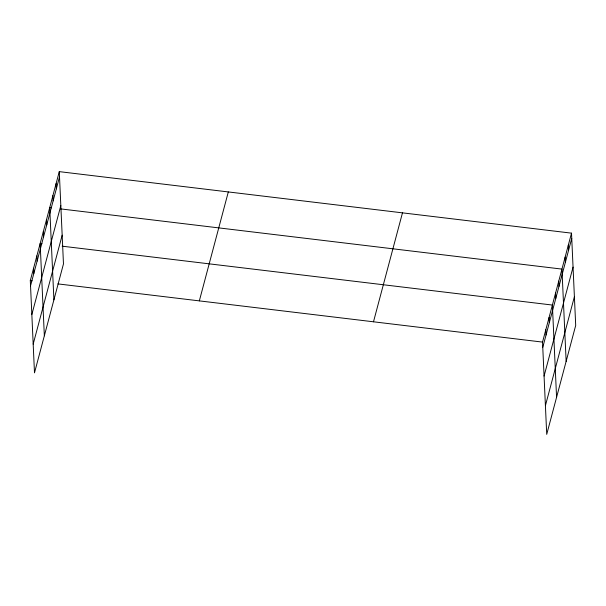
<?xml version="1.0" encoding="UTF-8"?>
<svg xmlns="http://www.w3.org/2000/svg" width="606" height="606" viewBox="0 0 606 606"><rect width="100%" height="100%" fill="white"/><g stroke="black" fill="none" stroke-linecap="round" stroke-linejoin="round"><path stroke-width="0.91" d="M59.282 171.634L63.471 263.905L34.489 372.849L30.3 280.578L59.282 171.634L571.511 233.151L575.7 325.422L546.718 434.366L542.529 342.095L571.511 233.151M30.535 285.827L59.517 176.884M31.845 314.544L60.82 205.601M33.186 344.132L62.168 235.189M199.336 300.879L228.318 191.935M373.493 321.794L402.475 212.85M542.771 347.344L571.746 238.4M544.074 376.061L573.049 267.117M545.415 405.649L574.397 296.705M51.555 207.805L49.715 207.585L53.904 299.856M60.744 208.911L561.944 269.102L566.14 361.373M41.988 243.763L40.155 243.536L44.344 335.807M62.198 246.187L552.384 305.053L556.573 397.324M30.3 280.578L32.141 280.798M57.858 283.888L542.529 342.095M568.322 245.135L568.564 250.384M565.133 257.118L565.375 262.368M558.762 281.086L558.997 286.335M555.573 293.069L555.808 298.319M549.097 317.4L549.339 322.65M545.817 329.747L546.051 334.997M56.093 183.618L56.328 188.867M52.904 195.602L53.146 200.851M46.526 219.569L46.768 224.818M43.344 231.553L43.579 236.802M36.868 255.883L37.11 261.133M33.588 268.231L33.822 273.48"/></g></svg>
